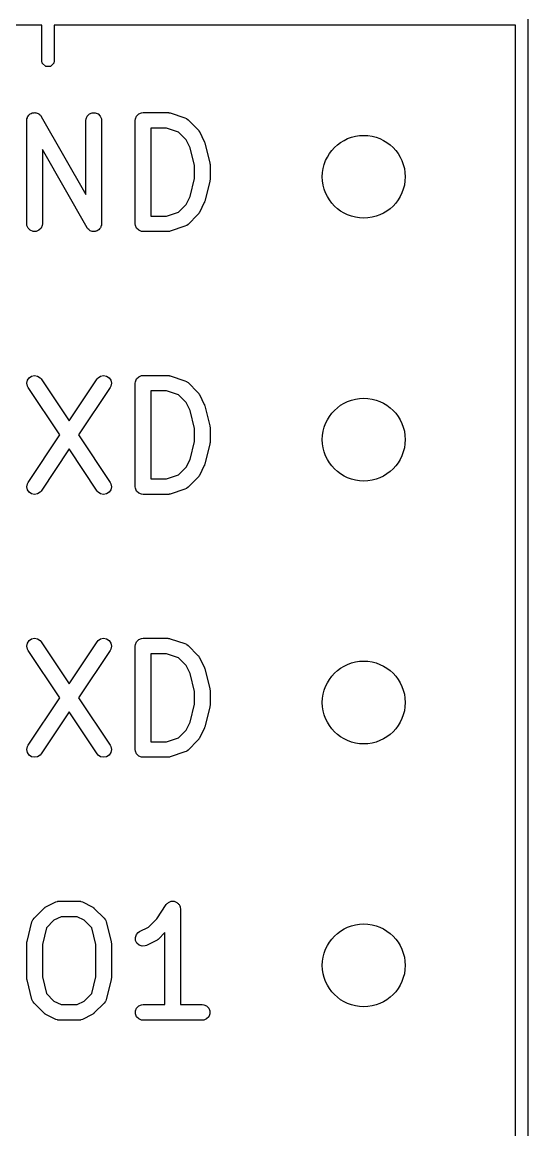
# Model space of a CAD drawing. Extents: x 19.8 to 98.9, y -129.1 to -67.1.
# Drawn here: x 77.67 to 82.55, y -83.37 to -72.67 of the extents above; entities that cross this region are included whole.
import ezdxf

# ---------------------------------------------------------------- set-up
doc = ezdxf.new("R2010")
doc.units = 0
doc.layers.add('BLACK', color=7, linetype='CONTINUOUS')

msp = doc.modelspace()

# ---------------------------------------------------------------- linework, layer by layer
at = {"layer": 'BLACK', "linetype": 'CONTINUOUS'}
for p, q in [((82.553999, -72.636), (82.553999, -129.024)), ((77.862, -72.696), (59.948, -72.696)), ((77.862, -73.03968), (77.862, -72.696)), ((77.982, -72.696), (77.982, -73.03968)), ((82.433999, -72.696), (77.982, -72.696)), ((82.433999, -128.964), (82.433999, -72.696)), ((77.866567, -73.062641), (77.862, -73.03968)), ((77.899039, -73.095113), (77.866567, -73.062641)), ((77.944961, -73.095113), (77.899039, -73.095113)), ((77.977433, -73.062641), (77.944961, -73.095113)), ((77.982, -73.03968), (77.977433, -73.062641)), ((77.716792, -73.614819), (77.717162, -73.611055)), ((77.716792, -74.614819), (77.716792, -73.614819)), ((77.716975, -73.60958), (77.717496, -73.607669)), ((77.717162, -73.611055), (77.716975, -73.60958)), ((77.717496, -73.607669), (77.718233, -73.600187)), ((77.718233, -73.600187), (77.72205, -73.590971)), ((77.72205, -73.590971), (77.724675, -73.581348)), ((77.724675, -73.581348), (77.727602, -73.577567)), ((77.727602, -73.577567), (77.729432, -73.573151)), ((77.729432, -73.573151), (77.736482, -73.5661)), ((77.736482, -73.5661), (77.742592, -73.558211)), ((77.742592, -73.558211), (77.746745, -73.555837)), ((77.746745, -73.555837), (77.750124, -73.552459)), ((77.750124, -73.552459), (77.759336, -73.548642)), ((77.759336, -73.548642), (77.768001, -73.543692)), ((77.768001, -73.543692), (77.772744, -73.543089)), ((77.772744, -73.543089), (77.77716, -73.54126)), ((77.77716, -73.54126), (77.787134, -73.54126)), ((77.787134, -73.54126), (77.797031, -73.540002)), ((77.797031, -73.540002), (77.801643, -73.54126)), ((77.801643, -73.54126), (77.806424, -73.54126)), ((77.806424, -73.54126), (77.815639, -73.545077)), ((77.815639, -73.545077), (77.825263, -73.547702)), ((77.825263, -73.547702), (77.829043, -73.550629)), ((77.829043, -73.550629), (77.83346, -73.552459)), ((77.83346, -73.552459), (77.84051, -73.559509)), ((77.84051, -73.559509), (77.8484, -73.565619)), ((77.8484, -73.565619), (77.852752, -73.571751)), ((77.852752, -73.571751), (77.854152, -73.573151)), ((77.854152, -73.573151), (77.854721, -73.574525)), ((77.854721, -73.574525), (77.85691, -73.577609)), ((77.85691, -73.577609), (78.28822, -74.332402)), ((78.28822, -73.614819), (78.289661, -73.600187)), ((78.28822, -74.332402), (78.28822, -73.614819)), ((78.289661, -73.600187), (78.30086, -73.573151)), ((78.30086, -73.573151), (78.321552, -73.552459)), ((78.321552, -73.552459), (78.348588, -73.54126)), ((78.348588, -73.54126), (78.377852, -73.54126)), ((78.377852, -73.54126), (78.404888, -73.552459)), ((78.404888, -73.552459), (78.42558, -73.573151)), ((78.42558, -73.573151), (78.436779, -73.600187)), ((78.436779, -73.600187), (78.43822, -73.614819)), ((78.43822, -73.614819), (78.43822, -74.614819)), ((78.764411, -73.614819), (78.765852, -73.600187)), ((78.764411, -74.614819), (78.764411, -73.614819)), ((78.765852, -73.600187), (78.777051, -73.573151)), ((78.777051, -73.573151), (78.797743, -73.552459)), ((78.797743, -73.552459), (78.824779, -73.54126)), ((78.824779, -73.54126), (78.839411, -73.539819)), ((78.839411, -73.539819), (79.077506, -73.539819)), ((79.077506, -73.539819), (79.084911, -73.540548)), ((79.084911, -73.540548), (79.086886, -73.540408)), ((79.086886, -73.540408), (79.089483, -73.540998)), ((79.089483, -73.540998), (79.092138, -73.54126)), ((79.092138, -73.54126), (79.093969, -73.542018)), ((79.093969, -73.542018), (79.101223, -73.543668)), ((79.101223, -73.543668), (79.24408, -73.591287)), ((79.24408, -73.591287), (79.257505, -73.597281)), ((79.257505, -73.597281), (79.25954, -73.599046)), ((79.25954, -73.599046), (79.262031, -73.600078)), ((79.262031, -73.600078), (79.273396, -73.609405)), ((79.273396, -73.609405), (79.368634, -73.704643)), ((79.065336, -73.689819), (78.914411, -73.689819)), ((78.914411, -73.689819), (78.914411, -74.539819)), ((79.179849, -73.72799), (79.065336, -73.689819)), ((79.253962, -73.802103), (79.179849, -73.72799)), ((79.368634, -73.704643), (79.373354, -73.710393)), ((79.373354, -73.710393), (79.374851, -73.711692)), ((79.374851, -73.711692), (79.37627, -73.713946)), ((79.37627, -73.713946), (79.377962, -73.716008)), ((79.377962, -73.716008), (79.37872, -73.71784)), ((79.37872, -73.71784), (79.382683, -73.724135)), ((79.382683, -73.724135), (79.430302, -73.819373)), ((79.292455, -73.87909), (79.253962, -73.802103)), ((79.430302, -73.819373), (79.430711, -73.820442)), ((79.430711, -73.820442), (79.431034, -73.820878)), ((79.431034, -73.820878), (79.433226, -73.827014)), ((79.433226, -73.827014), (79.435557, -73.833104)), ((79.435557, -73.833104), (79.435595, -73.833644)), ((79.435595, -73.833644), (79.435981, -73.834724)), ((79.435981, -73.834724), (79.4836, -74.0252)), ((78.298102, -74.65203), (77.866792, -73.897235)), ((77.866792, -73.897235), (77.866792, -74.614819)), ((79.335839, -74.052624), (79.292455, -73.87909)), ((79.335839, -74.177013), (79.335839, -74.052624)), ((79.4836, -74.0252), (79.483975, -74.027736)), ((79.483975, -74.027736), (79.484398, -74.028758)), ((79.484398, -74.028758), (79.48494, -74.03427)), ((79.48494, -74.03427), (79.48575, -74.039744)), ((79.48575, -74.039744), (79.485587, -74.040836)), ((79.485587, -74.040836), (79.485839, -74.04339)), ((79.485839, -74.04339), (79.485839, -74.186247)), ((79.292455, -74.350547), (79.335839, -74.177013)), ((79.4836, -74.204437), (79.435981, -74.394913)), ((79.483975, -74.2019), (79.4836, -74.204437)), ((79.484398, -74.200879), (79.483975, -74.2019)), ((79.48494, -74.195366), (79.484398, -74.200879)), ((79.48575, -74.189893), (79.48494, -74.195366)), ((79.485839, -74.186247), (79.485587, -74.1888)), ((79.485587, -74.1888), (79.48575, -74.189893)), ((79.253961, -74.427534), (79.292455, -74.350547)), ((79.179849, -74.501647), (79.253961, -74.427534)), ((79.430302, -74.410264), (79.382683, -74.505502)), ((79.430711, -74.409194), (79.430302, -74.410264)), ((79.431034, -74.408759), (79.430711, -74.409194)), ((79.433226, -74.402622), (79.431034, -74.408759)), ((79.435557, -74.396533), (79.433226, -74.402622)), ((79.435595, -74.395992), (79.435557, -74.396533)), ((79.435981, -74.394913), (79.435595, -74.395992)), ((78.914411, -74.539819), (79.065336, -74.539819)), ((79.065336, -74.539819), (79.179849, -74.501647)), ((79.368635, -74.524993), (79.273396, -74.620233)), ((79.373352, -74.519244), (79.368635, -74.524993)), ((79.374851, -74.517945), (79.373352, -74.519244)), ((79.376272, -74.515686), (79.374851, -74.517945)), ((79.377962, -74.513628), (79.376272, -74.515686)), ((79.378719, -74.511798), (79.377962, -74.513628)), ((79.382683, -74.505502), (79.378719, -74.511798)), ((77.718233, -74.629451), (77.716792, -74.614819)), ((77.729432, -74.656487), (77.718233, -74.629451)), ((77.750124, -74.677179), (77.729432, -74.656487)), ((77.77716, -74.688378), (77.750124, -74.677179)), ((77.806424, -74.688378), (77.77716, -74.688378)), ((77.83346, -74.677179), (77.806424, -74.688378)), ((77.854152, -74.656487), (77.83346, -74.677179)), ((77.865351, -74.629451), (77.854152, -74.656487)), ((77.866792, -74.614819), (77.865351, -74.629451)), ((78.300291, -74.655114), (78.298102, -74.65203)), ((78.30086, -74.656487), (78.300291, -74.655114)), ((78.302257, -74.657884), (78.30086, -74.656487)), ((78.306612, -74.664019), (78.302257, -74.657884)), ((78.3145, -74.670127), (78.306612, -74.664019)), ((78.321552, -74.677179), (78.3145, -74.670127)), ((78.32597, -74.679009), (78.321552, -74.677179)), ((78.32975, -74.681936), (78.32597, -74.679009)), ((78.339371, -74.68456), (78.32975, -74.681936)), ((78.348588, -74.688378), (78.339371, -74.68456)), ((78.353369, -74.688378), (78.348588, -74.688378)), ((78.357981, -74.689636), (78.353369, -74.688378)), ((78.367878, -74.688378), (78.357981, -74.689636)), ((78.377852, -74.688378), (78.367878, -74.688378)), ((78.382267, -74.686548), (78.377852, -74.688378)), ((78.387011, -74.685946), (78.382267, -74.686548)), ((78.395675, -74.680995), (78.387011, -74.685946)), ((78.404888, -74.677179), (78.395675, -74.680995)), ((78.408266, -74.6738), (78.404888, -74.677179)), ((78.41242, -74.671427), (78.408266, -74.6738)), ((78.418529, -74.663537), (78.41242, -74.671427)), ((78.42558, -74.656487), (78.418529, -74.663537)), ((78.427409, -74.65207), (78.42558, -74.656487)), ((78.430337, -74.64829), (78.427409, -74.65207)), ((78.432961, -74.638666), (78.430337, -74.64829)), ((78.436779, -74.629451), (78.432961, -74.638666)), ((78.437515, -74.621968), (78.436779, -74.629451)), ((78.438037, -74.620058), (78.437515, -74.621968)), ((78.43822, -74.614819), (78.437849, -74.618582)), ((78.437849, -74.618582), (78.438037, -74.620058)), ((78.765852, -74.629451), (78.764411, -74.614819)), ((78.777051, -74.656487), (78.765852, -74.629451)), ((78.797743, -74.677179), (78.777051, -74.656487)), ((78.824779, -74.688378), (78.797743, -74.677179)), ((78.839411, -74.689819), (78.824779, -74.688378)), ((79.077506, -74.689819), (78.839411, -74.689819)), ((79.084911, -74.689089), (79.077506, -74.689819)), ((79.086886, -74.68923), (79.084911, -74.689089)), ((79.089483, -74.688639), (79.086886, -74.68923)), ((79.092138, -74.688378), (79.089483, -74.688639)), ((79.093969, -74.687619), (79.092138, -74.688378)), ((79.101223, -74.68597), (79.093969, -74.687619)), ((79.24408, -74.638351), (79.101223, -74.68597)), ((79.257505, -74.632357), (79.24408, -74.638351)), ((79.25954, -74.630591), (79.257505, -74.632357)), ((79.262031, -74.62956), (79.25954, -74.630591)), ((79.273396, -74.620233), (79.262031, -74.62956)), ((77.722531, -76.126046), (77.738814, -76.101731)), ((77.738814, -76.101731), (77.763163, -76.085498)), ((77.763163, -76.085498), (77.791871, -76.079819)), ((77.791871, -76.079819), (77.820565, -76.085558)), ((77.820565, -76.085558), (77.84488, -76.101841)), ((77.84488, -76.101841), (77.854196, -76.113217)), ((78.396054, -76.113217), (78.40537, -76.101841)), ((78.40537, -76.101841), (78.429685, -76.085558)), ((78.429685, -76.085558), (78.458379, -76.079819)), ((78.458379, -76.079819), (78.487087, -76.085498)), ((78.487087, -76.085498), (78.511436, -76.101731)), ((78.511436, -76.101731), (78.527719, -76.126046)), ((78.777051, -76.113151), (78.797743, -76.092459)), ((78.797743, -76.092459), (78.824779, -76.08126)), ((78.824779, -76.08126), (78.839411, -76.079819)), ((78.839411, -76.079819), (79.077506, -76.079819)), ((79.077506, -76.079819), (79.084911, -76.080548)), ((79.084911, -76.080548), (79.086886, -76.080408)), ((79.086886, -76.080408), (79.089483, -76.080998)), ((79.089483, -76.080998), (79.092138, -76.08126)), ((79.092138, -76.08126), (79.093969, -76.082018)), ((79.093969, -76.082018), (79.101223, -76.083668)), ((79.101223, -76.083668), (79.24408, -76.131287)), ((77.716792, -76.15474), (77.722531, -76.126046)), ((77.722471, -76.183448), (77.716792, -76.15474)), ((77.729388, -76.196421), (77.722471, -76.183448)), ((78.034986, -76.654819), (77.729388, -76.196421)), ((77.854196, -76.113217), (78.125125, -76.51961)), ((78.125125, -76.51961), (78.396054, -76.113217)), ((78.520862, -76.196422), (78.215264, -76.654819)), ((78.527779, -76.183448), (78.520862, -76.196422)), ((78.527719, -76.126046), (78.533458, -76.15474)), ((78.533458, -76.15474), (78.527779, -76.183448)), ((78.764411, -76.154819), (78.765852, -76.140187)), ((78.764411, -77.154819), (78.764411, -76.154819)), ((78.765852, -76.140187), (78.777051, -76.113151)), ((79.24408, -76.131287), (79.257505, -76.137281)), ((79.257505, -76.137281), (79.25954, -76.139046)), ((79.25954, -76.139046), (79.262031, -76.140078)), ((79.262031, -76.140078), (79.273396, -76.149405)), ((79.273396, -76.149405), (79.368634, -76.244643)), ((79.065336, -76.229819), (78.914411, -76.229819)), ((78.914411, -76.229819), (78.914411, -77.079819)), ((79.179849, -76.26799), (79.065336, -76.229819)), ((79.253962, -76.342103), (79.179849, -76.26799)), ((79.368634, -76.244643), (79.373354, -76.250393)), ((79.373354, -76.250393), (79.374851, -76.251692)), ((79.374851, -76.251692), (79.37627, -76.253946)), ((79.37627, -76.253946), (79.377962, -76.256008)), ((79.377962, -76.256008), (79.37872, -76.25784)), ((79.37872, -76.25784), (79.382683, -76.264135)), ((79.382683, -76.264135), (79.430302, -76.359373)), ((79.292455, -76.41909), (79.253962, -76.342103)), ((79.335839, -76.592624), (79.292455, -76.41909)), ((79.430302, -76.359373), (79.430711, -76.360442)), ((79.430711, -76.360442), (79.431034, -76.360878)), ((79.431034, -76.360878), (79.433226, -76.367014)), ((79.433226, -76.367014), (79.435557, -76.373104)), ((79.435557, -76.373104), (79.435595, -76.373644)), ((79.435595, -76.373644), (79.435981, -76.374724)), ((79.435981, -76.374724), (79.4836, -76.5652)), ((79.335839, -76.717013), (79.335839, -76.592624)), ((79.4836, -76.5652), (79.483975, -76.567736)), ((79.483975, -76.567736), (79.484398, -76.568758)), ((79.484398, -76.568758), (79.48494, -76.57427)), ((79.48494, -76.57427), (79.48575, -76.579744)), ((79.48575, -76.579744), (79.485587, -76.580836)), ((79.485587, -76.580836), (79.485839, -76.58339)), ((79.485839, -76.58339), (79.485839, -76.726247)), ((77.729388, -77.113217), (78.034986, -76.654819)), ((78.215264, -76.654819), (78.520862, -77.113216)), ((79.292455, -76.890547), (79.335839, -76.717013)), ((79.483975, -76.7419), (79.4836, -76.744437)), ((79.484398, -76.740879), (79.483975, -76.7419)), ((79.48494, -76.735366), (79.484398, -76.740879)), ((79.48575, -76.729893), (79.48494, -76.735366)), ((79.485839, -76.726247), (79.485587, -76.7288)), ((79.485587, -76.7288), (79.48575, -76.729893)), ((78.125125, -76.790027), (77.854196, -77.196421)), ((78.396054, -77.196421), (78.125125, -76.790027)), ((79.4836, -76.744437), (79.435981, -76.934913)), ((79.253961, -76.967534), (79.292455, -76.890547)), ((79.430302, -76.950264), (79.382683, -77.045502)), ((79.430711, -76.949194), (79.430302, -76.950264)), ((79.431034, -76.948759), (79.430711, -76.949194)), ((79.433226, -76.942622), (79.431034, -76.948759)), ((79.435557, -76.936533), (79.433226, -76.942622)), ((79.435595, -76.935992), (79.435557, -76.936533)), ((79.435981, -76.934913), (79.435595, -76.935992)), ((79.065336, -77.079819), (79.179849, -77.041647)), ((79.179849, -77.041647), (79.253961, -76.967534)), ((79.368635, -77.064993), (79.273396, -77.160233)), ((79.373352, -77.059244), (79.368635, -77.064993)), ((79.374851, -77.057945), (79.373352, -77.059244)), ((79.376272, -77.055686), (79.374851, -77.057945)), ((79.377962, -77.053628), (79.376272, -77.055686)), ((79.378719, -77.051798), (79.377962, -77.053628)), ((79.382683, -77.045502), (79.378719, -77.051798)), ((77.716792, -77.154898), (77.722471, -77.12619)), ((77.722531, -77.183592), (77.716792, -77.154898)), ((77.722471, -77.12619), (77.729388, -77.113217)), ((78.520862, -77.113216), (78.527779, -77.12619)), ((78.533458, -77.154898), (78.527719, -77.183592)), ((78.527779, -77.12619), (78.533458, -77.154898)), ((78.765852, -77.169451), (78.764411, -77.154819)), ((78.777051, -77.196487), (78.765852, -77.169451)), ((78.914411, -77.079819), (79.065336, -77.079819)), ((79.257505, -77.172357), (79.24408, -77.178351)), ((79.25954, -77.170591), (79.257505, -77.172357)), ((79.262031, -77.16956), (79.25954, -77.170591)), ((79.273396, -77.160233), (79.262031, -77.16956)), ((77.738814, -77.207907), (77.722531, -77.183592)), ((77.763163, -77.22414), (77.738814, -77.207907)), ((77.791871, -77.229819), (77.763163, -77.22414)), ((77.820565, -77.22408), (77.791871, -77.229819)), ((77.84488, -77.207797), (77.820565, -77.22408)), ((77.854196, -77.196421), (77.84488, -77.207797)), ((78.40537, -77.207797), (78.396054, -77.196421)), ((78.429685, -77.22408), (78.40537, -77.207797)), ((78.458379, -77.229819), (78.429685, -77.22408)), ((78.487087, -77.22414), (78.458379, -77.229819)), ((78.511436, -77.207907), (78.487087, -77.22414)), ((78.527719, -77.183592), (78.511436, -77.207907)), ((78.797743, -77.217179), (78.777051, -77.196487)), ((78.824779, -77.228378), (78.797743, -77.217179)), ((78.839411, -77.229819), (78.824779, -77.228378)), ((79.077506, -77.229819), (78.839411, -77.229819)), ((79.084911, -77.229089), (79.077506, -77.229819)), ((79.086886, -77.22923), (79.084911, -77.229089)), ((79.089483, -77.228639), (79.086886, -77.22923)), ((79.092138, -77.228378), (79.089483, -77.228639)), ((79.093969, -77.227619), (79.092138, -77.228378)), ((79.101223, -77.22597), (79.093969, -77.227619)), ((79.24408, -77.178351), (79.101223, -77.22597)), ((77.716792, -78.69474), (77.722531, -78.666046)), ((77.722531, -78.666046), (77.738814, -78.641731)), ((77.738814, -78.641731), (77.763163, -78.625498)), ((77.763163, -78.625498), (77.791871, -78.619819)), ((77.791871, -78.619819), (77.820565, -78.625558)), ((77.820565, -78.625558), (77.84488, -78.641841)), ((77.84488, -78.641841), (77.854196, -78.653217)), ((77.854196, -78.653217), (78.125125, -79.05961)), ((78.125125, -79.05961), (78.396054, -78.653217)), ((78.396054, -78.653217), (78.40537, -78.641841)), ((78.40537, -78.641841), (78.429685, -78.625558)), ((78.429685, -78.625558), (78.458379, -78.619819)), ((78.458379, -78.619819), (78.487087, -78.625498)), ((78.487087, -78.625498), (78.511436, -78.641731)), ((78.511436, -78.641731), (78.527719, -78.666046)), ((78.527719, -78.666046), (78.533458, -78.69474)), ((78.765852, -78.680187), (78.777051, -78.653151)), ((78.777051, -78.653151), (78.797743, -78.632459)), ((78.797743, -78.632459), (78.824779, -78.62126)), ((78.824779, -78.62126), (78.839411, -78.619819)), ((78.839411, -78.619819), (79.077506, -78.619819)), ((79.077506, -78.619819), (79.084911, -78.620548)), ((79.084911, -78.620548), (79.086886, -78.620408)), ((79.086886, -78.620408), (79.089483, -78.620998)), ((79.089483, -78.620998), (79.092138, -78.62126)), ((79.092138, -78.62126), (79.093969, -78.622018)), ((79.093969, -78.622018), (79.101223, -78.623668)), ((79.101223, -78.623668), (79.24408, -78.671287)), ((77.722471, -78.723448), (77.716792, -78.69474)), ((77.729388, -78.736421), (77.722471, -78.723448)), ((78.034986, -79.194819), (77.729388, -78.736421)), ((78.520862, -78.736422), (78.215264, -79.194819)), ((78.527779, -78.723448), (78.520862, -78.736422)), ((78.533458, -78.69474), (78.527779, -78.723448)), ((78.764411, -78.694819), (78.765852, -78.680187)), ((78.764411, -79.694819), (78.764411, -78.694819)), ((79.065336, -78.769819), (78.914411, -78.769819)), ((78.914411, -78.769819), (78.914411, -79.619819)), ((79.179849, -78.80799), (79.065336, -78.769819)), ((79.24408, -78.671287), (79.257505, -78.677281)), ((79.257505, -78.677281), (79.25954, -78.679046)), ((79.25954, -78.679046), (79.262031, -78.680078)), ((79.262031, -78.680078), (79.273396, -78.689405)), ((79.273396, -78.689405), (79.368634, -78.784643)), ((79.253962, -78.882103), (79.179849, -78.80799)), ((79.292455, -78.95909), (79.253962, -78.882103)), ((79.368634, -78.784643), (79.373354, -78.790393)), ((79.373354, -78.790393), (79.374851, -78.791692)), ((79.374851, -78.791692), (79.37627, -78.793946)), ((79.37627, -78.793946), (79.377962, -78.796008)), ((79.377962, -78.796008), (79.37872, -78.79784)), ((79.37872, -78.79784), (79.382683, -78.804135)), ((79.382683, -78.804135), (79.430302, -78.899373)), ((79.335839, -79.132624), (79.292455, -78.95909)), ((79.430302, -78.899373), (79.430711, -78.900442)), ((79.430711, -78.900442), (79.431034, -78.900878)), ((79.431034, -78.900878), (79.433226, -78.907014)), ((79.433226, -78.907014), (79.435557, -78.913104)), ((79.435557, -78.913104), (79.435595, -78.913644)), ((79.435595, -78.913644), (79.435981, -78.914724)), ((79.435981, -78.914724), (79.4836, -79.1052)), ((77.729388, -79.653217), (78.034986, -79.194819)), ((78.215264, -79.194819), (78.520862, -79.653216)), ((79.335839, -79.257013), (79.335839, -79.132624)), ((79.4836, -79.1052), (79.483975, -79.107736)), ((79.483975, -79.107736), (79.484398, -79.108758)), ((79.484398, -79.108758), (79.48494, -79.11427)), ((79.48494, -79.11427), (79.48575, -79.119744)), ((79.48575, -79.119744), (79.485587, -79.120836)), ((79.485587, -79.120836), (79.485839, -79.12339)), ((79.485839, -79.12339), (79.485839, -79.266247)), ((79.292455, -79.430547), (79.335839, -79.257013)), ((79.4836, -79.284437), (79.435981, -79.474913)), ((79.483975, -79.2819), (79.4836, -79.284437)), ((79.484398, -79.280879), (79.483975, -79.2819)), ((79.48494, -79.275366), (79.484398, -79.280879)), ((79.48575, -79.269893), (79.48494, -79.275366)), ((79.485839, -79.266247), (79.485587, -79.2688)), ((79.485587, -79.2688), (79.48575, -79.269893)), ((78.125125, -79.330027), (77.854196, -79.736421)), ((78.396054, -79.736421), (78.125125, -79.330027)), ((79.179849, -79.581647), (79.253961, -79.507534)), ((79.253961, -79.507534), (79.292455, -79.430547)), ((79.430302, -79.490264), (79.382683, -79.585502)), ((79.430711, -79.489194), (79.430302, -79.490264)), ((79.431034, -79.488759), (79.430711, -79.489194)), ((79.433226, -79.482622), (79.431034, -79.488759)), ((79.435557, -79.476533), (79.433226, -79.482622)), ((79.435595, -79.475992), (79.435557, -79.476533)), ((79.435981, -79.474913), (79.435595, -79.475992)), ((78.914411, -79.619819), (79.065336, -79.619819)), ((79.065336, -79.619819), (79.179849, -79.581647)), ((79.368635, -79.604993), (79.273396, -79.700233)), ((79.373352, -79.599244), (79.368635, -79.604993)), ((79.374851, -79.597945), (79.373352, -79.599244)), ((79.376272, -79.595686), (79.374851, -79.597945)), ((79.377962, -79.593628), (79.376272, -79.595686)), ((79.378719, -79.591798), (79.377962, -79.593628)), ((79.382683, -79.585502), (79.378719, -79.591798)), ((77.716792, -79.694898), (77.722471, -79.66619)), ((77.722531, -79.723592), (77.716792, -79.694898)), ((77.722471, -79.66619), (77.729388, -79.653217)), ((77.738814, -79.747907), (77.722531, -79.723592)), ((77.854196, -79.736421), (77.84488, -79.747797)), ((78.40537, -79.747797), (78.396054, -79.736421)), ((78.527719, -79.723592), (78.511436, -79.747907)), ((78.520862, -79.653216), (78.527779, -79.66619)), ((78.533458, -79.694898), (78.527719, -79.723592)), ((78.527779, -79.66619), (78.533458, -79.694898)), ((78.765852, -79.709451), (78.764411, -79.694819)), ((78.777051, -79.736487), (78.765852, -79.709451)), ((78.797743, -79.757179), (78.777051, -79.736487)), ((79.24408, -79.718351), (79.101223, -79.76597)), ((79.257505, -79.712357), (79.24408, -79.718351)), ((79.25954, -79.710591), (79.257505, -79.712357)), ((79.262031, -79.70956), (79.25954, -79.710591)), ((79.273396, -79.700233), (79.262031, -79.70956)), ((77.763163, -79.76414), (77.738814, -79.747907)), ((77.791871, -79.769819), (77.763163, -79.76414)), ((77.820565, -79.76408), (77.791871, -79.769819)), ((77.84488, -79.747797), (77.820565, -79.76408)), ((78.429685, -79.76408), (78.40537, -79.747797)), ((78.458379, -79.769819), (78.429685, -79.76408)), ((78.487087, -79.76414), (78.458379, -79.769819)), ((78.511436, -79.747907), (78.487087, -79.76414)), ((78.824779, -79.768378), (78.797743, -79.757179)), ((78.839411, -79.769819), (78.824779, -79.768378)), ((79.077506, -79.769819), (78.839411, -79.769819)), ((79.084911, -79.769089), (79.077506, -79.769819)), ((79.086886, -79.76923), (79.084911, -79.769089)), ((79.089483, -79.768639), (79.086886, -79.76923)), ((79.092138, -79.768378), (79.089483, -79.768639)), ((79.093969, -79.767619), (79.092138, -79.768378)), ((79.101223, -79.76597), (79.093969, -79.767619)), ((77.786378, -81.324643), (77.881616, -81.229405)), ((77.881616, -81.229405), (77.887366, -81.224684)), ((77.887366, -81.224684), (77.888665, -81.223188)), ((77.888665, -81.223188), (77.890919, -81.221768)), ((77.890919, -81.221768), (77.892981, -81.220077)), ((77.892981, -81.220077), (77.894813, -81.219318)), ((77.894813, -81.219318), (77.901108, -81.215356)), ((77.901108, -81.215356), (77.996346, -81.167737)), ((77.996346, -81.167737), (78.010077, -81.162482)), ((78.010077, -81.162482), (78.012766, -81.16229)), ((78.012766, -81.16229), (78.015255, -81.16126)), ((78.015255, -81.16126), (78.029887, -81.159819)), ((78.029887, -81.159819), (78.220363, -81.159819)), ((78.220363, -81.159819), (78.234995, -81.16126)), ((78.234995, -81.16126), (78.237484, -81.162291)), ((78.237484, -81.162291), (78.240172, -81.162482)), ((78.240172, -81.162482), (78.253904, -81.167737)), ((78.253904, -81.167737), (78.349142, -81.215356)), ((78.349142, -81.215356), (78.355441, -81.21932)), ((78.355441, -81.21932), (78.357269, -81.220078)), ((78.357269, -81.220078), (78.359325, -81.221766)), ((78.359325, -81.221766), (78.361585, -81.223188)), ((78.361585, -81.223188), (78.362884, -81.224686)), ((78.362884, -81.224686), (78.368634, -81.229405)), ((78.368634, -81.229405), (78.463872, -81.324643)), ((78.971601, -81.329896), (79.062721, -81.193216)), ((79.062721, -81.193216), (79.062755, -81.193173)), ((79.062755, -81.193173), (79.062765, -81.193151)), ((79.062765, -81.193151), (79.062816, -81.193099)), ((79.062816, -81.193099), (79.072037, -81.181841)), ((79.072037, -81.181841), (79.078206, -81.177709)), ((79.078206, -81.177709), (79.083457, -81.172459)), ((79.083457, -81.172459), (79.090246, -81.169646)), ((79.090246, -81.169646), (79.096352, -81.165558)), ((79.096352, -81.165558), (79.103632, -81.164101)), ((79.103632, -81.164101), (79.110493, -81.16126)), ((79.110493, -81.16126), (79.117841, -81.16126)), ((79.117841, -81.16126), (79.125046, -81.159819)), ((79.125046, -81.159819), (79.13233, -81.16126)), ((79.13233, -81.16126), (79.139757, -81.16126)), ((79.139757, -81.16126), (79.146545, -81.164072)), ((79.146545, -81.164072), (79.153754, -81.165498)), ((79.153754, -81.165498), (79.159933, -81.169617)), ((79.159933, -81.169617), (79.166793, -81.172459)), ((79.166793, -81.172459), (79.171986, -81.177652)), ((79.171986, -81.177652), (79.178103, -81.18173)), ((79.178103, -81.18173), (79.182236, -81.187902)), ((79.182236, -81.187902), (79.187485, -81.193151)), ((79.187485, -81.193151), (79.190296, -81.199938)), ((79.190296, -81.199938), (79.194386, -81.206045)), ((79.194386, -81.206045), (79.195842, -81.213326)), ((79.195842, -81.213326), (79.198684, -81.220187)), ((79.198684, -81.220187), (79.200109, -81.234663)), ((79.200109, -81.234663), (79.200125, -81.23474)), ((79.200125, -81.23474), (79.200119, -81.234766)), ((79.200119, -81.234766), (79.200125, -81.234819)), ((79.200125, -81.234819), (79.200125, -82.159819)), ((77.76665, -81.359486), (77.771597, -81.34564)), ((77.771597, -81.34564), (77.774917, -81.341158)), ((77.774917, -81.341158), (77.777051, -81.336008)), ((77.777051, -81.336008), (77.786378, -81.324643)), ((77.979076, -81.344077), (77.907133, -81.416019)), ((78.047592, -81.309819), (77.979076, -81.344077)), ((78.202658, -81.309819), (78.047592, -81.309819)), ((78.271174, -81.344077), (78.202658, -81.309819)), ((78.343116, -81.416019), (78.271174, -81.344077)), ((78.463872, -81.324643), (78.4732, -81.336008)), ((78.4732, -81.336008), (78.475334, -81.341161)), ((78.475334, -81.341161), (78.478653, -81.34564)), ((78.478653, -81.34564), (78.4836, -81.359486)), ((78.890222, -81.411275), (78.971601, -81.329896)), ((77.719031, -81.549962), (77.76665, -81.359486)), ((77.907133, -81.416019), (77.866792, -81.577386)), ((78.383458, -81.577386), (78.343116, -81.416019)), ((78.4836, -81.359486), (78.531219, -81.549962)), ((78.793427, -81.461283), (78.80587, -81.453451)), ((78.80587, -81.453451), (78.890222, -81.411275)), ((77.716881, -81.564506), (77.71769, -81.559032)), ((77.71769, -81.559032), (77.718233, -81.55352)), ((77.718233, -81.55352), (77.718655, -81.552498)), ((77.718655, -81.552498), (77.719031, -81.549962)), ((78.531219, -81.549962), (78.531594, -81.552498)), ((78.531594, -81.552498), (78.532017, -81.55352)), ((78.532017, -81.55352), (78.532559, -81.559032)), ((78.532559, -81.559032), (78.533369, -81.564506)), ((78.765, -81.511152), (78.774254, -81.483391)), ((78.767074, -81.540342), (78.765, -81.511152)), ((78.780161, -81.566517), (78.767074, -81.540342)), ((78.774254, -81.483391), (78.793427, -81.461283)), ((78.96819, -81.539996), (78.872952, -81.587615)), ((78.974489, -81.536031), (78.96819, -81.539996)), ((78.976317, -81.535274), (78.974489, -81.536031)), ((78.978373, -81.533585), (78.976317, -81.535274)), ((78.980633, -81.532164), (78.978373, -81.533585)), ((78.981932, -81.530665), (78.980633, -81.532164)), ((78.987682, -81.525947), (78.981932, -81.530665)), ((79.050125, -81.463504), (78.987682, -81.525947)), ((79.050125, -82.159819), (79.050125, -81.463504)), ((77.716792, -81.568152), (77.717043, -81.565598)), ((77.716792, -81.901485), (77.716792, -81.568152)), ((77.717043, -81.565598), (77.716881, -81.564506)), ((77.866792, -81.577386), (77.866792, -81.892251)), ((78.383458, -81.892251), (78.383458, -81.577386)), ((78.533369, -81.564506), (78.533206, -81.565598)), ((78.533206, -81.565598), (78.533458, -81.568152)), ((78.533458, -81.568152), (78.533458, -81.901485)), ((78.802269, -81.58569), (78.780161, -81.566517)), ((78.83003, -81.594944), (78.802269, -81.58569)), ((78.85922, -81.59287), (78.83003, -81.594944)), ((78.872952, -81.587615), (78.85922, -81.59287)), ((77.717043, -81.904038), (77.716792, -81.901485)), ((77.716881, -81.905131), (77.717043, -81.904038)), ((77.71769, -81.910604), (77.716881, -81.905131)), ((77.718233, -81.916117), (77.71769, -81.910604)), ((77.718655, -81.917138), (77.718233, -81.916117)), ((77.719031, -81.919675), (77.718655, -81.917138)), ((77.76665, -82.110151), (77.719031, -81.919675)), ((77.866792, -81.892251), (77.907133, -82.053617)), ((78.343116, -82.053617), (78.383458, -81.892251)), ((78.531219, -81.919675), (78.4836, -82.110151)), ((78.531594, -81.917138), (78.531219, -81.919675)), ((78.532017, -81.916117), (78.531594, -81.917138)), ((78.532559, -81.910604), (78.532017, -81.916117)), ((78.533369, -81.905131), (78.532559, -81.910604)), ((78.533458, -81.901485), (78.533206, -81.904038)), ((78.533206, -81.904038), (78.533369, -81.905131)), ((77.907133, -82.053617), (77.979076, -82.125561)), ((78.271173, -82.125561), (78.343116, -82.053617)), ((77.771597, -82.123997), (77.76665, -82.110151)), ((77.774916, -82.128476), (77.771597, -82.123997)), ((77.77705, -82.133628), (77.774916, -82.128476)), ((77.786378, -82.144994), (77.77705, -82.133628)), ((77.881616, -82.240233), (77.786378, -82.144994)), ((77.979076, -82.125561), (78.047592, -82.159819)), ((78.047592, -82.159819), (78.202658, -82.159819)), ((78.202658, -82.159819), (78.271173, -82.125561)), ((78.463873, -82.144993), (78.368634, -82.240233)), ((78.4732, -82.133628), (78.463873, -82.144993)), ((78.475333, -82.128476), (78.4732, -82.133628)), ((78.478653, -82.123997), (78.475333, -82.128476)), ((78.4836, -82.110151), (78.478653, -82.123997)), ((78.765852, -82.220187), (78.777051, -82.193151)), ((78.777051, -82.193151), (78.797743, -82.172459)), ((78.797743, -82.172459), (78.824779, -82.16126)), ((78.824779, -82.16126), (78.839411, -82.159819)), ((78.839411, -82.159819), (79.050125, -82.159819)), ((79.200125, -82.159819), (79.410839, -82.159819)), ((79.410839, -82.159819), (79.425471, -82.16126)), ((79.425471, -82.16126), (79.452507, -82.172459)), ((79.452507, -82.172459), (79.473199, -82.193151)), ((79.473199, -82.193151), (79.484398, -82.220187)), ((77.887366, -82.244953), (77.881616, -82.240233)), ((77.888665, -82.24645), (77.887366, -82.244953)), ((77.890919, -82.247869), (77.888665, -82.24645)), ((77.892981, -82.249561), (77.890919, -82.247869)), ((77.894813, -82.250319), (77.892981, -82.249561)), ((77.901108, -82.254282), (77.894813, -82.250319)), ((77.996346, -82.301901), (77.901108, -82.254282)), ((78.010077, -82.307156), (77.996346, -82.301901)), ((78.012766, -82.307347), (78.010077, -82.307156)), ((78.015255, -82.308378), (78.012766, -82.307347)), ((78.029887, -82.309819), (78.015255, -82.308378)), ((78.220363, -82.309819), (78.029887, -82.309819)), ((78.234995, -82.308378), (78.220363, -82.309819)), ((78.237484, -82.307346), (78.234995, -82.308378)), ((78.240172, -82.307156), (78.237484, -82.307346)), ((78.253904, -82.301901), (78.240172, -82.307156)), ((78.349142, -82.254282), (78.253904, -82.301901)), ((78.355441, -82.250317), (78.349142, -82.254282)), ((78.357269, -82.24956), (78.355441, -82.250317)), ((78.359325, -82.247871), (78.357269, -82.24956)), ((78.361585, -82.24645), (78.359325, -82.247871)), ((78.362884, -82.244951), (78.361585, -82.24645)), ((78.368634, -82.240233), (78.362884, -82.244951)), ((78.765852, -82.249451), (78.765852, -82.220187)), ((78.777051, -82.276487), (78.765852, -82.249451)), ((78.797743, -82.297179), (78.777051, -82.276487)), ((78.824779, -82.308378), (78.797743, -82.297179)), ((78.839411, -82.309819), (78.824779, -82.308378)), ((79.410839, -82.309819), (78.839411, -82.309819)), ((79.425471, -82.308378), (79.410839, -82.309819)), ((79.452507, -82.297179), (79.425471, -82.308378)), ((79.473199, -82.276487), (79.452507, -82.297179)), ((79.484398, -82.249451), (79.473199, -82.276487)), ((79.484398, -82.220187), (79.484398, -82.249451))]:
    msp.add_line(p, q, dxfattribs=at)
at = {"layer": 'BLACK'}
for centre in [(80.97, -74.16), (80.97, -74.16), (80.97, -76.7), (80.97, -76.7), (80.97, -79.24), (80.97, -79.24), (80.97, -81.78), (80.97, -81.78)]:
    msp.add_circle(centre, 0.4, dxfattribs=at)

doc.saveas('drawing.dxf')
